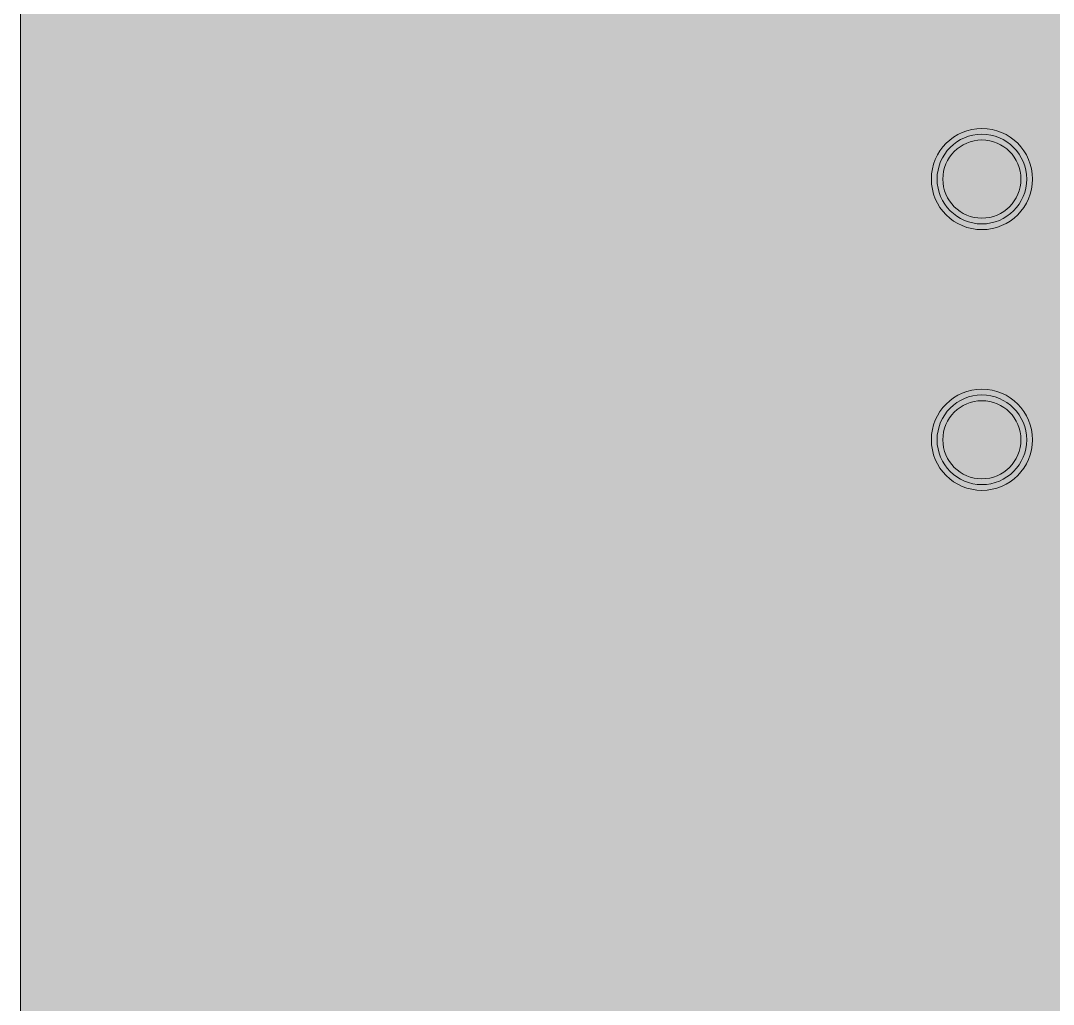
# Model space of a CAD drawing. Header units: millimetres. Extents: x -27 to 294, y 105 to 354.
# Drawn here: x 27.84 to 75.38, y 211.56 to 256.83 of the extents above; entities that cross this region are included whole.
import ezdxf

# ---------------------------------------------------------------- set-up
doc = ezdxf.new("R2010")
doc.units = ezdxf.units.MM
doc.header["$MEASUREMENT"] = 0
doc.layers.add('CEA-SMART REV3', color=7, linetype='Continuous', lineweight=0)

# ---------------------------------------------------------------- blocks, each defined once
blk = doc.blocks.new('Block_9')
at = {"layer": 'CEA-SMART REV3', "true_color": 0x1d1d1b, "transparency": 33554687}
h = blk.add_hatch(color=250, dxfattribs=at)
h.dxf.hatch_style = 2
edge = h.paths.add_edge_path()
edge.add_spline(control_points=[(73.889, 249.541), (73.889, 250.039), (73.688, 250.487), (73.362, 250.813), (73.036, 251.139), (72.587, 251.34), (72.09, 251.34), (71.592, 251.34), (71.145, 251.139), (70.818, 250.813), (70.492, 250.487), (70.292, 250.039), (70.292, 249.541), (70.292, 249.044), (70.492, 248.596), (70.818, 248.269), (71.145, 247.944), (71.592, 247.743), (72.09, 247.743), (72.587, 247.743), (73.036, 247.944), (73.362, 248.27), (73.688, 248.596), (73.889, 249.044), (73.889, 249.541), (73.889, 249.541), (73.889, 249.541), (73.889, 249.541)], knot_values=[0, 0, 0, 0, 1, 1, 1, 2, 2, 2, 3, 3, 3, 4, 4, 4, 5, 5, 5, 6, 6, 6, 7, 7, 7, 8, 8, 8, 9, 9, 9, 9], degree=3, periodic=0)
edge = h.paths.add_edge_path()
edge.add_spline(control_points=[(74.418, 249.541), (74.418, 248.256), (73.376, 247.214), (72.09, 247.214), (70.804, 247.214), (69.763, 248.256), (69.762, 249.541), (69.763, 250.827), (70.804, 251.869), (72.09, 251.869), (73.376, 251.869), (74.418, 250.827), (74.418, 249.541), (74.418, 249.541), (74.418, 249.541), (74.418, 249.541)], knot_values=[0, 0, 0, 0, 1, 1, 1, 2, 2, 2, 3, 3, 3, 4, 4, 4, 5, 5, 5, 5], degree=3, periodic=0)
at = {"layer": 'CEA-SMART REV3', "true_color": 0x3abff0, "transparency": 33554687}
h = blk.add_hatch(color=133, dxfattribs=at)
h.dxf.hatch_style = 2
edge = h.paths.add_edge_path()
edge.add_spline(control_points=[(74.153, 249.541), (74.153, 248.402), (73.23, 247.478), (72.09, 247.478), (70.951, 247.478), (70.027, 248.402), (70.027, 249.541), (70.027, 250.681), (70.951, 251.605), (72.09, 251.605), (73.23, 251.605), (74.153, 250.681), (74.153, 249.541), (74.153, 249.541), (74.153, 249.541), (74.153, 249.541)], knot_values=[0, 0, 0, 0, 1, 1, 1, 2, 2, 2, 3, 3, 3, 4, 4, 4, 5, 5, 5, 5], degree=3, periodic=0)
at = {"layer": 'CEA-SMART REV3'}
for points, knots in [([(74.418, 249.541), (74.418, 248.256), (73.376, 247.214), (72.09, 247.214), (70.804, 247.214), (69.763, 248.256), (69.762, 249.541), (69.763, 250.827), (70.804, 251.869), (72.09, 251.869), (73.376, 251.869), (74.418, 250.827), (74.418, 249.541), (74.418, 249.541), (74.418, 249.541), (74.418, 249.541)], [0, 0, 0, 0, 1, 1, 1, 2, 2, 2, 3, 3, 3, 4, 4, 4, 5, 5, 5, 5]), ([(74.153, 249.541), (74.153, 248.402), (73.23, 247.478), (72.09, 247.478), (70.951, 247.478), (70.027, 248.402), (70.027, 249.541), (70.027, 250.681), (70.951, 251.605), (72.09, 251.605), (73.23, 251.605), (74.153, 250.681), (74.153, 249.541), (74.153, 249.541), (74.153, 249.541), (74.153, 249.541)], [0, 0, 0, 0, 1, 1, 1, 2, 2, 2, 3, 3, 3, 4, 4, 4, 5, 5, 5, 5]), ([(73.889, 249.541), (73.889, 250.039), (73.688, 250.487), (73.362, 250.813), (73.036, 251.139), (72.587, 251.34), (72.09, 251.34), (71.592, 251.34), (71.145, 251.139), (70.818, 250.813), (70.492, 250.487), (70.292, 250.039), (70.292, 249.541), (70.292, 249.044), (70.492, 248.596), (70.818, 248.269), (71.145, 247.944), (71.592, 247.743), (72.09, 247.743), (72.587, 247.743), (73.036, 247.944), (73.362, 248.27), (73.688, 248.596), (73.889, 249.044), (73.889, 249.541), (73.889, 249.541), (73.889, 249.541), (73.889, 249.541)], [0, 0, 0, 0, 1, 1, 1, 2, 2, 2, 3, 3, 3, 4, 4, 4, 5, 5, 5, 6, 6, 6, 7, 7, 7, 8, 8, 8, 9, 9, 9, 9])]:
    blk.add_open_spline(points, degree=3, knots=knots, dxfattribs=at)
blk = doc.blocks.new('Block_10')
at = {"layer": 'CEA-SMART REV3', "true_color": 0x1d1d1b, "transparency": 33554687}
h = blk.add_hatch(color=250, dxfattribs=at)
h.dxf.hatch_style = 2
edge = h.paths.add_edge_path()
edge.add_spline(control_points=[(73.889, 237.542), (73.889, 238.04), (73.688, 238.488), (73.362, 238.814), (73.036, 239.14), (72.587, 239.341), (72.09, 239.341), (71.592, 239.341), (71.145, 239.14), (70.818, 238.814), (70.492, 238.488), (70.292, 238.04), (70.292, 237.542), (70.292, 237.045), (70.492, 236.597), (70.818, 236.27), (71.145, 235.945), (71.592, 235.744), (72.09, 235.744), (72.587, 235.744), (73.036, 235.945), (73.362, 236.271), (73.688, 236.597), (73.889, 237.045), (73.889, 237.542), (73.889, 237.542), (73.889, 237.542), (73.889, 237.542)], knot_values=[0, 0, 0, 0, 1, 1, 1, 2, 2, 2, 3, 3, 3, 4, 4, 4, 5, 5, 5, 6, 6, 6, 7, 7, 7, 8, 8, 8, 9, 9, 9, 9], degree=3, periodic=0)
edge = h.paths.add_edge_path()
edge.add_spline(control_points=[(74.418, 237.542), (74.418, 236.257), (73.376, 235.215), (72.09, 235.215), (70.804, 235.215), (69.763, 236.257), (69.762, 237.542), (69.763, 238.828), (70.804, 239.87), (72.09, 239.87), (73.376, 239.87), (74.418, 238.828), (74.418, 237.542), (74.418, 237.542), (74.418, 237.542), (74.418, 237.542)], knot_values=[0, 0, 0, 0, 1, 1, 1, 2, 2, 2, 3, 3, 3, 4, 4, 4, 5, 5, 5, 5], degree=3, periodic=0)
at = {"layer": 'CEA-SMART REV3', "true_color": 0x3abff0, "transparency": 33554687}
h = blk.add_hatch(color=133, dxfattribs=at)
h.dxf.hatch_style = 2
edge = h.paths.add_edge_path()
edge.add_spline(control_points=[(74.153, 237.542), (74.153, 236.403), (73.23, 235.479), (72.09, 235.479), (70.951, 235.479), (70.027, 236.403), (70.027, 237.542), (70.027, 238.682), (70.951, 239.606), (72.09, 239.606), (73.23, 239.606), (74.153, 238.682), (74.153, 237.542), (74.153, 237.542), (74.153, 237.542), (74.153, 237.542)], knot_values=[0, 0, 0, 0, 1, 1, 1, 2, 2, 2, 3, 3, 3, 4, 4, 4, 5, 5, 5, 5], degree=3, periodic=0)
at = {"layer": 'CEA-SMART REV3'}
for points, knots in [([(74.418, 237.542), (74.418, 236.257), (73.376, 235.215), (72.09, 235.215), (70.804, 235.215), (69.763, 236.257), (69.762, 237.542), (69.763, 238.828), (70.804, 239.87), (72.09, 239.87), (73.376, 239.87), (74.418, 238.828), (74.418, 237.542), (74.418, 237.542), (74.418, 237.542), (74.418, 237.542)], [0, 0, 0, 0, 1, 1, 1, 2, 2, 2, 3, 3, 3, 4, 4, 4, 5, 5, 5, 5]), ([(74.153, 237.542), (74.153, 236.403), (73.23, 235.479), (72.09, 235.479), (70.951, 235.479), (70.027, 236.403), (70.027, 237.542), (70.027, 238.682), (70.951, 239.606), (72.09, 239.606), (73.23, 239.606), (74.153, 238.682), (74.153, 237.542), (74.153, 237.542), (74.153, 237.542), (74.153, 237.542)], [0, 0, 0, 0, 1, 1, 1, 2, 2, 2, 3, 3, 3, 4, 4, 4, 5, 5, 5, 5]), ([(73.889, 237.542), (73.889, 238.04), (73.688, 238.488), (73.362, 238.814), (73.036, 239.14), (72.587, 239.341), (72.09, 239.341), (71.592, 239.341), (71.145, 239.14), (70.818, 238.814), (70.492, 238.488), (70.292, 238.04), (70.292, 237.542), (70.292, 237.045), (70.492, 236.597), (70.818, 236.27), (71.145, 235.945), (71.592, 235.744), (72.09, 235.744), (72.587, 235.744), (73.036, 235.945), (73.362, 236.271), (73.688, 236.597), (73.889, 237.045), (73.889, 237.542), (73.889, 237.542), (73.889, 237.542), (73.889, 237.542)], [0, 0, 0, 0, 1, 1, 1, 2, 2, 2, 3, 3, 3, 4, 4, 4, 5, 5, 5, 6, 6, 6, 7, 7, 7, 8, 8, 8, 9, 9, 9, 9])]:
    blk.add_open_spline(points, degree=3, knots=knots, dxfattribs=at)

msp = doc.modelspace()

# ---------------------------------------------------------------- hatches: boundary and pattern name
at = {"layer": 'CEA-SMART REV3', "true_color": 0x1d252c, "transparency": 33554687}
h = msp.add_hatch(color=250, dxfattribs=at)
h.dxf.hatch_style = 2
edge = h.paths.add_edge_path()
edge.add_spline(control_points=[(235.837, 150.907), (235.837, 150.907), (32.837, 150.907), (32.837, 150.907), (30.075, 150.907), (27.837, 153.146), (27.837, 155.907), (27.837, 155.907), (27.837, 297.107), (27.837, 297.107), (27.837, 299.869), (30.075, 302.107), (32.837, 302.107), (32.837, 302.107), (235.837, 302.107), (235.837, 302.107), (238.598, 302.107), (240.837, 299.869), (240.837, 297.107), (240.837, 297.107), (240.837, 155.907), (240.837, 155.907), (240.837, 153.146), (238.598, 150.907), (235.837, 150.907)], knot_values=[0, 0, 0, 0, 1, 1, 1, 2, 2, 2, 3, 3, 3, 4, 4, 4, 5, 5, 5, 6, 6, 6, 7, 7, 7, 8, 8, 8, 8], degree=3, periodic=0)

# ---------------------------------------------------------------- linework, layer by layer
at = {"layer": 'CEA-SMART REV3'}
msp.add_open_spline([(235.837, 150.907), (235.837, 150.907), (32.837, 150.907), (32.837, 150.907), (30.075, 150.907), (27.837, 153.146), (27.837, 155.907), (27.837, 155.907), (27.837, 297.107), (27.837, 297.107), (27.837, 299.869), (30.075, 302.107), (32.837, 302.107), (32.837, 302.107), (235.837, 302.107), (235.837, 302.107), (238.598, 302.107), (240.837, 299.869), (240.837, 297.107), (240.837, 297.107), (240.837, 155.907), (240.837, 155.907), (240.837, 153.146), (238.598, 150.907), (235.837, 150.907)], degree=3, knots=[0, 0, 0, 0, 1, 1, 1, 2, 2, 2, 3, 3, 3, 4, 4, 4, 5, 5, 5, 6, 6, 6, 7, 7, 7, 8, 8, 8, 8], dxfattribs=at)

# ---------------------------------------------------------------- block references
for name in ['Block_9', 'Block_10']:
    msp.add_blockref(name, (0, 0), dxfattribs=at)

doc.saveas('drawing.dxf')
